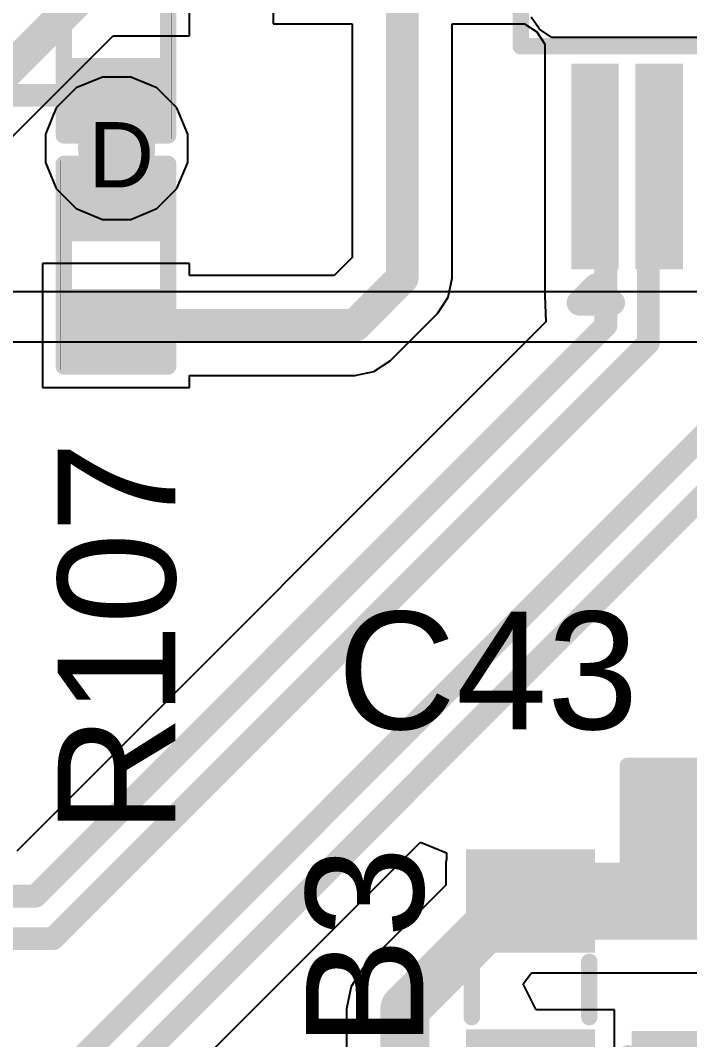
# Model space of a CAD drawing. Header units: inches. Extents: x -11 to 5428, y 0 to 5423.
# Drawn here: x 277.31 to 282.51, y 37.09 to 45.01 of the extents above; entities that cross this region are included whole.
import ezdxf

# ---------------------------------------------------------------- set-up
doc = ezdxf.new("R2010")
doc.units = ezdxf.units.IN
for name, color, linetype in [('Bottom Layer', 5, 'Continuous'), ('Drill Drawing', 1, 'Continuous'), ('GND', 16, 'Continuous'), ('PWR', 76, 'Continuous'), ('Top Layer', 1, 'Continuous'), ('Top Overlay', 2, 'Continuous'), ('Top Paste', 8, 'Continuous'), ('Top Solder', 216, 'Continuous'), ('Via Holes', 16, 'Continuous')]:
    doc.layers.add(name, color=color, linetype=linetype)
doc.styles.add('Arial', font='', dxfattribs={"height": 0.2})
doc.styles.get('Arial').set_extended_font_data('Arial')

# ---------------------------------------------------------------- blocks, each defined once
blk = doc.blocks.new('48_LQFP__7_7__616')
at = {"layer": 'Top Layer'}
for points in [[(-3.49986854, 2.8850844), (-3.49986854, 2.6150824), (-4.999865539999999, 2.6150824), (-4.999865539999999, 2.8850844)], [(-3.49986854, 2.3848568), (-3.49986854, 2.1148548), (-4.999865539999999, 2.1148548), (-4.999865539999999, 2.3848568)]]:
    blk.add_hatch(color=1, dxfattribs=at).paths.add_polyline_path(points)
at = {"layer": 'Top Paste'}
for points in [[(-3.49986854, 2.8850844), (-3.49986854, 2.6150824), (-4.999865539999999, 2.6150824), (-4.999865539999999, 2.8850844)], [(-3.49986854, 2.3848568), (-3.49986854, 2.1148548), (-4.999865539999999, 2.1148548), (-4.999865539999999, 2.3848568)]]:
    blk.add_hatch(color=8, dxfattribs=at).paths.add_polyline_path(points)
at = {"layer": 'Top Solder'}
for points in [[(-3.44985594, 2.935097), (-3.44985594, 2.5650698), (-5.04987814, 2.5650698), (-5.04987814, 2.935097)], [(-3.44985594, 2.4348694), (-3.44985594, 2.0648422), (-5.04987814, 2.0648422), (-5.04987814, 2.4348694)]]:
    blk.add_hatch(color=216, dxfattribs=at).paths.add_polyline_path(points)
at = {"layer": 'Top Overlay'}
for points in [[(-3.31468984, 3.3273746, 0.127, 0.127, 0), (-3.31468984, -3.3020254, 0.127, 0.127, 0)], [(-3.31468984, 3.3273746, 0.127, 0.127, 0), (3.34011016, 3.3273746, 0.127, 0.127, 0)], [(-5.30858984, 2.8701746, 0.1999996, 0.1999996, 0), (-5.18158984, 2.7431746, 0.1999996, 0.1999996, 0)], [(-5.30858984, 2.8701746, 0.1999996, 0.1999996, 0), (-5.30858984, 2.6161746, 0.1999996, 0.1999996, 0)], [(-5.18158984, 2.7431746, 0.1999996, 0.1999996, 0), (-5.30858984, 2.6161746, 0.1999996, 0.1999996, 0)]]:
    blk.add_lwpolyline(points, format="xyseb", dxfattribs=at)
for points in [[(-3.346439839999999, 3.3273746, 0.0635, 0.0635, 1), (-3.28293984, 3.3273746, 0.0635, 0.0635, 1)], [(-3.346439839999999, 3.3273746, 0.0635, 0.0635, 1), (-3.28293984, 3.3273746, 0.0635, 0.0635, 1)], [(-5.358589739999999, 2.8701746, 0.0999998, 0.0999998, 1), (-5.258589939999999, 2.8701746, 0.0999998, 0.0999998, 1)], [(-5.358589739999999, 2.8701746, 0.0999998, 0.0999998, 1), (-5.258589939999999, 2.8701746, 0.0999998, 0.0999998, 1)], [(-5.23158974, 2.7431746, 0.0999998, 0.0999998, 1), (-5.13158994, 2.7431746, 0.0999998, 0.0999998, 1)], [(-5.23158974, 2.7431746, 0.0999998, 0.0999998, 1), (-5.13158994, 2.7431746, 0.0999998, 0.0999998, 1)], [(-5.358589739999999, 2.6161746, 0.0999998, 0.0999998, 1), (-5.258589939999999, 2.6161746, 0.0999998, 0.0999998, 1)], [(-5.358589739999999, 2.6161746, 0.0999998, 0.0999998, 1), (-5.258589939999999, 2.6161746, 0.0999998, 0.0999998, 1)]]:
    blk.add_lwpolyline(points, format="xyseb", close=True, dxfattribs=at)
blk = doc.blocks.new('R___0402_693')
at = {"layer": 'Top Layer'}
for points in [[(-0.69851016, -0.3174746), (-0.69851016, 0.3175254), (-0.2413101600000001, 0.3175254), (-0.2413101599999999, -0.3174745999999999)], [(0.24128984, -0.3174746), (0.2412898399999999, 0.3175254), (0.6984898399999999, 0.3175254), (0.6984898399999999, -0.3174745999999999)]]:
    blk.add_hatch(color=1, dxfattribs=at).paths.add_polyline_path(points)
at = {"layer": 'Top Paste'}
for points in [[(-0.69851016, -0.3174746), (-0.69851016, 0.3175254), (-0.2413101600000001, 0.3175254), (-0.2413101599999999, -0.3174745999999999)], [(0.24128984, -0.3174746), (0.2412898399999999, 0.3175254), (0.6984898399999999, 0.3175254), (0.6984898399999999, -0.3174745999999999)]]:
    blk.add_hatch(color=8, dxfattribs=at).paths.add_polyline_path(points)
at = {"layer": 'Top Solder'}
for points in [[(-0.75351132, -0.37247576), (-0.75351132, 0.37252656), (-0.1863090000000001, 0.3725265600000001), (-0.1863089999999999, -0.3724757599999999)], [(0.18628868, -0.37247576), (0.1862886799999999, 0.37252656), (0.753491, 0.3725265600000001), (0.753491, -0.3724757599999999)]]:
    blk.add_hatch(color=216, dxfattribs=at).paths.add_polyline_path(points)
at = {"layer": 'Top Overlay'}
for points in [[(0.7873898399999999, 0.4064254, 0.127, 0.127, 0), (-0.78741016, 0.4064254, 0.127, 0.127, 0)], [(-0.78741016, -0.4063746, 0.127, 0.127, 0), (-0.78741016, 0.4064254, 0.127, 0.127, 0)], [(0.7873898399999999, -0.4063746, 0.127, 0.127, 0), (0.7873898399999999, 0.4064254, 0.127, 0.127, 0)], [(0.7873898399999999, -0.4063746, 0.127, 0.127, 0), (-0.78741016, -0.4063746, 0.127, 0.127, 0)], [(0.81278984, -0.4317746, 0.0032258, 0.0032258, 0), (-0.81281016, -0.4317746, 0.0032258, 0.0032258, 0)]]:
    blk.add_lwpolyline(points, format="xyseb", dxfattribs=at)
for points in [[(-0.8191601599999999, 0.4064254, 0.0635, 0.0635, 1), (-0.7556601599999999, 0.4064254, 0.0635, 0.0635, 1)], [(-0.8191601599999999, 0.4064254, 0.0635, 0.0635, 1), (-0.7556601599999999, 0.4064254, 0.0635, 0.0635, 1)], [(0.75563984, 0.4064254, 0.0635, 0.0635, 1), (0.8191398400000001, 0.4064254, 0.0635, 0.0635, 1)], [(0.75563984, 0.4064254, 0.0635, 0.0635, 1), (0.8191398400000001, 0.4064254, 0.0635, 0.0635, 1)], [(-0.8191601599999999, -0.4063746, 0.0635, 0.0635, 1), (-0.7556601599999999, -0.4063746, 0.0635, 0.0635, 1)], [(-0.8191601599999999, -0.4063746, 0.0635, 0.0635, 1), (-0.7556601599999999, -0.4063746, 0.0635, 0.0635, 1)], [(0.75563984, -0.4063746, 0.0635, 0.0635, 1), (0.8191398400000001, -0.4063746, 0.0635, 0.0635, 1)], [(0.75563984, -0.4063746, 0.0635, 0.0635, 1), (0.8191398400000001, -0.4063746, 0.0635, 0.0635, 1)], [(-0.81361534, -0.4317746, 0.0016129, 0.0016129, 1), (-0.81200498, -0.4317746, 0.0016129, 0.0016129, 1)], [(0.8119846599999999, -0.4317746, 0.0016129, 0.0016129, 1), (0.81359502, -0.4317746, 0.0016129, 0.0016129, 1)]]:
    blk.add_lwpolyline(points, format="xyseb", close=True, dxfattribs=at)
blk = doc.blocks.new('R___0402_694')
at = {"layer": 'Top Layer'}
for points in [[(-0.69851524, -0.3175254), (-0.69851524, 0.3174746), (-0.2413152399999999, 0.3174746), (-0.24131524, -0.3175254)], [(0.2412847599999999, -0.3175254), (0.24128476, 0.3174746), (0.6984847599999999, 0.3174746), (0.6984847599999999, -0.3175254)]]:
    blk.add_hatch(color=1, dxfattribs=at).paths.add_polyline_path(points)
at = {"layer": 'Top Paste'}
for points in [[(-0.69851524, -0.3175254), (-0.69851524, 0.3174746), (-0.2413152399999999, 0.3174746), (-0.24131524, -0.3175254)], [(0.2412847599999999, -0.3175254), (0.24128476, 0.3174746), (0.6984847599999999, 0.3174746), (0.6984847599999999, -0.3175254)]]:
    blk.add_hatch(color=8, dxfattribs=at).paths.add_polyline_path(points)
at = {"layer": 'Top Solder'}
for points in [[(-0.7535164, -0.37252656), (-0.7535164, 0.37247576), (-0.1863140799999999, 0.37247576), (-0.18631408, -0.37252656)], [(0.1862835999999999, -0.37252656), (0.1862836, 0.37247576), (0.75348592, 0.37247576), (0.75348592, -0.37252656)]]:
    blk.add_hatch(color=216, dxfattribs=at).paths.add_polyline_path(points)
at = {"layer": 'Top Overlay'}
for points in [[(-0.78741524, 0.4063746, 0.127, 0.127, 0), (0.7873847599999999, 0.4063746, 0.127, 0.127, 0)], [(-0.78741524, 0.4063746, 0.127, 0.127, 0), (-0.78741524, -0.4064254, 0.127, 0.127, 0)], [(0.7873847599999999, 0.4063746, 0.127, 0.127, 0), (0.7873847599999999, -0.4064254, 0.127, 0.127, 0)], [(-0.78741524, -0.4064254, 0.127, 0.127, 0), (0.7873847599999999, -0.4064254, 0.127, 0.127, 0)], [(-0.8128152399999998, -0.4318254, 0.0032258, 0.0032258, 0), (0.8127847599999999, -0.4318254, 0.0032258, 0.0032258, 0)]]:
    blk.add_lwpolyline(points, format="xyseb", dxfattribs=at)
for points in [[(-0.8191652399999999, 0.4063746, 0.0635, 0.0635, 1), (-0.7556652399999999, 0.4063746, 0.0635, 0.0635, 1)], [(-0.8191652399999999, 0.4063746, 0.0635, 0.0635, 1), (-0.7556652399999999, 0.4063746, 0.0635, 0.0635, 1)], [(0.75563476, 0.4063746, 0.0635, 0.0635, 1), (0.8191347599999999, 0.4063746, 0.0635, 0.0635, 1)], [(0.75563476, 0.4063746, 0.0635, 0.0635, 1), (0.8191347599999999, 0.4063746, 0.0635, 0.0635, 1)], [(-0.8191652399999999, -0.4064254, 0.0635, 0.0635, 1), (-0.7556652399999999, -0.4064254, 0.0635, 0.0635, 1)], [(-0.8191652399999999, -0.4064254, 0.0635, 0.0635, 1), (-0.7556652399999999, -0.4064254, 0.0635, 0.0635, 1)], [(0.75563476, -0.4064254, 0.0635, 0.0635, 1), (0.8191347599999999, -0.4064254, 0.0635, 0.0635, 1)], [(0.75563476, -0.4064254, 0.0635, 0.0635, 1), (0.8191347599999999, -0.4064254, 0.0635, 0.0635, 1)], [(-0.8136204199999999, -0.4318254, 0.0016129, 0.0016129, 1), (-0.81201006, -0.4318254, 0.0016129, 0.0016129, 1)], [(0.81197958, -0.4318254, 0.0016129, 0.0016129, 1), (0.81358994, -0.4318254, 0.0016129, 0.0016129, 1)]]:
    blk.add_lwpolyline(points, format="xyseb", close=True, dxfattribs=at)
blk = doc.blocks.new('IND_0603__1608_M_______776')
at = {"layer": 'Top Layer'}
for points in [[(-1.0000107, 0.3999750699999999), (-0.4000118999999999, 0.3999750699999999), (-0.4000118999999999, -0.40002587), (-1.0000107, -0.40002587)], [(0.3999865, 0.3999750699999999), (0.9999853, 0.3999750699999999), (0.9999853, -0.40002587), (0.3999865, -0.40002587)]]:
    blk.add_hatch(color=1, dxfattribs=at).paths.add_polyline_path(points)
at = {"layer": 'Top Paste'}
for points in [[(-1.0000107, 0.3999750699999999), (-0.4000118999999999, 0.3999750699999999), (-0.4000118999999999, -0.40002587), (-1.0000107, -0.40002587)], [(0.3999865, 0.3999750699999999), (0.9999853, 0.3999750699999999), (0.9999853, -0.40002587), (0.3999865, -0.40002587)]]:
    blk.add_hatch(color=8, dxfattribs=at).paths.add_polyline_path(points)
at = {"layer": 'Top Solder'}
for points in [[(-1.1016107, 0.5015750699999999), (-0.2984119, 0.5015750699999999), (-0.2984119, -0.50162587), (-1.1016107, -0.50162587)], [(0.2983864999999999, 0.5015750699999999), (1.1015853, 0.5015750699999999), (1.1015853, -0.50162587), (0.2983864999999999, -0.50162587)]]:
    blk.add_hatch(color=216, dxfattribs=at).paths.add_polyline_path(points)
at = {"layer": 'Top Overlay'}
for points in [[(-0.2031873, 0.4571746, 0.127, 0.127, 0), (0.2286127, 0.4571746, 0.127, 0.127, 0)], [(-0.2031873, -0.4572253999999999, 0.127, 0.127, 0), (0.2286127, -0.4572253999999999, 0.127, 0.127, 0)]]:
    blk.add_lwpolyline(points, format="xyseb", dxfattribs=at)
for points in [[(-0.2349373, 0.4571746, 0.0635, 0.0635, 1), (-0.1714373, 0.4571746, 0.0635, 0.0635, 1)], [(0.1968627, 0.4571746, 0.0635, 0.0635, 1), (0.2603626999999999, 0.4571746, 0.0635, 0.0635, 1)], [(-0.2349373, -0.4572253999999999, 0.0635, 0.0635, 1), (-0.1714373, -0.4572253999999999, 0.0635, 0.0635, 1)], [(0.1968627, -0.4572253999999999, 0.0635, 0.0635, 1), (0.2603626999999999, -0.4572253999999999, 0.0635, 0.0635, 1)]]:
    blk.add_lwpolyline(points, format="xyseb", close=True, dxfattribs=at)
blk = doc.blocks.new('C___0805_802')
at = {"layer": 'Top Layer'}
for points in [[(-1.5239873, 0.7619746), (-0.5079872999999999, 0.7619746), (-0.5079872999999999, -0.7620254), (-1.5239873, -0.7620254)], [(0.5080127, 0.7619746), (1.5240127, 0.7619746), (1.5240127, -0.7620254), (0.5080127, -0.7620254)]]:
    blk.add_hatch(color=1, dxfattribs=at).paths.add_polyline_path(points)
at = {"layer": 'Top Paste'}
for points in [[(-1.5239873, 0.7619746), (-0.5079872999999999, 0.7619746), (-0.5079872999999999, -0.7620254), (-1.5239873, -0.7620254)], [(0.5080127, 0.7619746), (1.5240127, 0.7619746), (1.5240127, -0.7620254), (0.5080127, -0.7620254)]]:
    blk.add_hatch(color=8, dxfattribs=at).paths.add_polyline_path(points)
at = {"layer": 'Top Solder'}
for points in [[(-1.59398716, 0.8319744600000001), (-0.43798744, 0.8319744600000001), (-0.43798744, -0.8320252599999999), (-1.59398716, -0.8320252599999999)], [(0.43801284, 0.8319744600000001), (1.59401256, 0.8319744600000001), (1.59401256, -0.8320252599999999), (0.43801284, -0.8320252599999999)]]:
    blk.add_hatch(color=216, dxfattribs=at).paths.add_polyline_path(points)
at = {"layer": 'Top Overlay'}
for points in [[(-1.6255873, 0.8635746, 0.127, 0.127, 0), (-1.6255873, -0.8636254, 0.127, 0.127, 0)], [(-1.6255873, 0.8635746, 0.127, 0.127, 0), (-0.6095872999999999, 0.8635746, 0.127, 0.127, 0)], [(0.6096127, 0.8635746, 0.127, 0.127, 0), (1.6256127, 0.8635746, 0.127, 0.127, 0)], [(1.6256127, 0.8635746, 0.127, 0.127, 0), (1.6256127, -0.8636254, 0.127, 0.127, 0)], [(-1.6255873, -0.8636254, 0.127, 0.127, 0), (-0.6095872999999999, -0.8636254, 0.127, 0.127, 0)], [(0.6096127, -0.8636254, 0.127, 0.127, 0), (1.6256127, -0.8636254, 0.127, 0.127, 0)]]:
    blk.add_lwpolyline(points, format="xyseb", dxfattribs=at)
for points in [[(-1.6573373, 0.8635746, 0.0635, 0.0635, 1), (-1.5938373, 0.8635746, 0.0635, 0.0635, 1)], [(-1.6573373, 0.8635746, 0.0635, 0.0635, 1), (-1.5938373, 0.8635746, 0.0635, 0.0635, 1)], [(-0.6413373, 0.8635746, 0.0635, 0.0635, 1), (-0.5778372999999999, 0.8635746, 0.0635, 0.0635, 1)], [(0.5778627, 0.8635746, 0.0635, 0.0635, 1), (0.6413627, 0.8635746, 0.0635, 0.0635, 1)], [(1.5938627, 0.8635746, 0.0635, 0.0635, 1), (1.6573627, 0.8635746, 0.0635, 0.0635, 1)], [(1.5938627, 0.8635746, 0.0635, 0.0635, 1), (1.6573627, 0.8635746, 0.0635, 0.0635, 1)], [(-1.6573373, -0.8636254, 0.0635, 0.0635, 1), (-1.5938373, -0.8636254, 0.0635, 0.0635, 1)], [(-1.6573373, -0.8636254, 0.0635, 0.0635, 1), (-1.5938373, -0.8636254, 0.0635, 0.0635, 1)], [(-0.6413373, -0.8636254, 0.0635, 0.0635, 1), (-0.5778372999999999, -0.8636254, 0.0635, 0.0635, 1)], [(0.5778627, -0.8636254, 0.0635, 0.0635, 1), (0.6413627, -0.8636254, 0.0635, 0.0635, 1)], [(1.5938627, -0.8636254, 0.0635, 0.0635, 1), (1.6573627, -0.8636254, 0.0635, 0.0635, 1)], [(1.5938627, -0.8636254, 0.0635, 0.0635, 1), (1.6573627, -0.8636254, 0.0635, 0.0635, 1)]]:
    blk.add_lwpolyline(points, format="xyseb", close=True, dxfattribs=at)

msp = doc.modelspace()

# ---------------------------------------------------------------- hatches: boundary and pattern name
at = {"layer": 'Bottom Layer'}
h = msp.add_hatch(color=5, dxfattribs=at)
edge = h.paths.add_edge_path()
edge.add_arc((278.0538127, 44.0182127), 0.2999994, 0, 360)
at = {"layer": 'GND'}
h = msp.add_hatch(color=16, dxfattribs=at)
edge = h.paths.add_edge_path()
edge.add_arc((278.0538127, 44.0182127), 0.2999994, 0, 360)
at = {"layer": 'PWR'}
h = msp.add_hatch(color=76, dxfattribs=at)
edge = h.paths.add_edge_path()
edge.add_arc((278.0538127, 44.0182127), 0.2999994, 0, 360)
at = {"layer": 'Top Layer'}
h = msp.add_hatch(color=1, dxfattribs=at)
edge = h.paths.add_edge_path()
edge.add_arc((278.0538127, 44.0182127), 0.2999994, 0, 360)
msp.add_hatch(color=1, dxfattribs=at).paths.add_polyline_path([(283.6560367, 38.4638169), (280.8748383, 38.4638169), (280.8748383, 37.8638181), (283.6560367, 37.8638181)])
at = {"layer": 'Via Holes'}
h = msp.add_hatch(color=7, dxfattribs=at)
edge = h.paths.add_edge_path()
edge.add_arc((278.0538127, 44.0182127), 0.1499997, 0, 360)

# ---------------------------------------------------------------- linework, layer by layer
at = {"layer": 'PWR'}
for p, q in [((277.9436148, 44.57221209999999), (277.73999824, 44.4878714)), ((278.1640106, 44.57221209999999), (277.9436148, 44.57221209999999)), ((278.36762716, 44.4878714), (278.1640106, 44.57221209999999)), ((277.73999824, 44.4878714), (277.584154, 44.33202716)), ((278.5234714, 44.33202716), (278.36762716, 44.4878714)), ((277.584154, 44.33202716), (277.4998133, 44.1284106)), ((278.6078121, 44.1284106), (278.5234714, 44.33202716)), ((277.4998133, 44.1284106), (277.4998133, 43.9080148)), ((278.6078121, 43.9080148), (278.6078121, 44.1284106)), ((277.4998133, 43.9080148), (277.584154, 43.70439824)), ((278.5234714, 43.70439824), (278.6078121, 43.9080148)), ((277.584154, 43.70439824), (277.73999824, 43.548554)), ((278.36762716, 43.548554), (278.5234714, 43.70439824)), ((277.73999824, 43.548554), (277.9436148, 43.4642133)), ((278.1640106, 43.4642133), (278.36762716, 43.548554)), ((277.9436148, 43.4642133), (278.1640106, 43.4642133)), ((284.9626127, 42.9006127), (274.2184127, 42.9006127)), ((274.2184127, 42.51214764), (284.57414764, 42.51214764))]:
    msp.add_line(p, q, dxfattribs=at)
at = {"layer": 'Top Layer'}
for p, q in [((279.2721618, 45.47909624), (279.2721618, 44.9864353)), ((278.6205375, 44.8928363), (278.6205375, 45.30866478)), ((281.34397122, 44.94352708), (281.2801588, 45.03854086)), ((279.2721618, 44.9864353), (279.88769524, 44.9864353)), ((279.88769524, 44.9864353), (279.88769524, 43.16989588)), ((280.66462536, 43.00898942), (280.66462536, 44.9864353)), ((280.66462536, 44.9864353), (281.22799482, 44.9864353)), ((281.22799482, 44.9864353), (281.32311528, 44.92247302)), ((281.43909168, 44.8795648), (281.34397122, 44.94352708)), ((271.61979966, 38.48572694), (278.0269090199999, 44.8928363)), ((278.0269090199999, 44.8928363), (278.6205375, 44.8928363)), ((281.32311528, 44.92247302), (281.3869277, 44.82745924)), ((286.1648709, 44.8795648), (281.43909168, 44.8795648)), ((281.3869277, 44.82745924), (281.3869277, 42.87157034)), ((278.6205375, 43.1216435), (277.4775375, 43.1216435)), ((277.4775375, 43.1216435), (277.4775375, 42.1564435)), ((278.6205375, 43.02904018), (278.6205375, 43.1216435)), ((279.88769524, 43.16989588), (279.74683954, 43.02904018)), ((279.74683954, 43.02904018), (278.6205375, 43.02904018)), ((280.63505468, 42.86033084), (280.66462536, 43.00898942)), ((280.55084606, 42.73430365999999), (280.63505468, 42.86033084)), ((281.3869277, 42.87157034), (281.38692516, 42.87157034)), ((281.38692516, 42.87157034), (281.39445118, 42.6683678)), ((280.18243176, 42.36588936), (280.55084606, 42.73430365999999)), ((281.39445118, 42.6683678), (277.27731438, 38.551231)), ((280.05640458, 42.28168074), (280.18243176, 42.36588936)), ((278.6205375, 42.1564435), (278.6205375, 42.25211006)), ((278.6205375, 42.25211006), (279.907746, 42.25211006)), ((279.907746, 42.25211006), (280.05640458, 42.28168074)), ((277.4775375, 42.1564435), (278.6205375, 42.1564435)), ((278.43048454, 36.63603798), (280.4176383, 38.62319174)), ((280.4176383, 38.62319174), (280.6208383, 38.53902122)), ((280.6208383, 38.53902122), (280.6208383, 38.48884606)), ((280.6208383, 38.48884606), (280.6158599, 38.4638169)), ((280.6158599, 38.4638169), (280.6158599, 38.28724879999999)), ((280.6158599, 38.28724879999999), (279.9762879, 37.64767934)), ((279.9762879, 37.64767934), (279.87804578, 37.50064889999999)), ((281.2176875, 37.5210197), (281.28223144, 37.60484224)), ((281.28223144, 37.60484224), (283.6560367, 37.60484224)), ((279.87804578, 37.50064889999999), (279.8435475, 37.32721262)), ((281.31768222, 37.31781969999999), (281.2176875, 37.5210197)), ((279.8435475, 37.32721262), (279.8435475, 34.56616404)), ((281.9288367, 37.31781969999999), (281.31768222, 37.31781969999999)), ((281.9288367, 36.2098209), (281.9288367, 37.31781969999999))]:
    msp.add_line(p, q, dxfattribs=at)
for points in [[(271.3451138999999, 38.7604127, 0.254, 0.254, 0), (277.9601375, 45.3754363, 0.254, 0.254, 0)], [(280.2761603, 43.00898942, 0.254, 0.254, 0), (280.2761603, 45.3754363, 0.254, 0.254, 0)], [(281.7759287, 43.8755663, 0.1778, 0.1778, 0), (281.8220297, 43.8294653, 0.1778, 0.1778, 0)], [(281.8220297, 43.14922536, 0.1778, 0.1778, 0), (281.8220297, 43.8294653, 0.1778, 0.1778, 0)], [(282.2300553, 43.8294653, 0.1778, 0.1778, 0), (282.2761563, 43.8755663, 0.1778, 0.1778, 0)], [(282.2300553, 43.14922536, 0.1778, 0.1778, 0), (282.2300553, 43.8294653, 0.1778, 0.1778, 0)], [(281.8220297, 43.14922536, 0.1778, 0.1778, 0), (281.8609425, 43.11031256, 0.1778, 0.1778, 0)], [(281.8609425, 42.64042272, 0.1778, 0.1778, 0), (281.8609425, 43.11031256, 0.1778, 0.1778, 0)], [(282.1911425, 43.11031256, 0.1778, 0.1778, 0), (282.2300553, 43.14922536, 0.1778, 0.1778, 0)], [(282.1911425, 42.50365134, 0.1778, 0.1778, 0), (282.1911425, 43.11031256, 0.1778, 0.1778, 0)], [(279.907746, 42.64057512, 0.254, 0.254, 0), (280.2761603, 43.00898942, 0.254, 0.254, 0)], [(277.42213248, 38.2016127, 0.1778, 0.1778, 0), (281.8609425, 42.64042272, 0.1778, 0.1778, 0)], [(278.0490375, 42.6390435, 0.254, 0.254, 0), (278.05056912, 42.64057512, 0.254, 0.254, 0)], [(278.05056912, 42.64057512, 0.254, 0.254, 0), (279.907746, 42.64057512, 0.254, 0.254, 0)], [(277.55890386, 37.87141269999999, 0.1778, 0.1778, 0), (282.1911425, 42.50365134, 0.1778, 0.1778, 0)], [(277.75066624, 36.91762746, 0.1778, 0.1778, 0), (282.8609405, 42.02790172, 0.1778, 0.1778, 0)], [(278.08086624, 36.78085608, 0.1778, 0.1778, 0), (283.1911405, 41.89113034, 0.1778, 0.1778, 0)], [(273.01646438, 38.2016127, 0.1778, 0.1778, 0), (277.42213248, 38.2016127, 0.1778, 0.1778, 0)], [(281.16533556, 38.0543181, 0.3809999999999999, 0.3809999999999999, 0), (281.27483496, 38.16381749999999, 0.3809999999999999, 0.3809999999999999, 0)], [(280.2967546199999, 37.32721262, 0.3809999999999999, 0.3809999999999999, 0), (281.0238601, 38.0543181, 0.3809999999999999, 0.3809999999999999, 0)], [(281.0238601, 38.0543181, 0.3809999999999999, 0.3809999999999999, 0), (281.16533556, 38.0543181, 0.3809999999999999, 0.3809999999999999, 0)], [(273.15323576, 37.87141269999999, 0.1778, 0.1778, 0), (277.55890386, 37.87141269999999, 0.1778, 0.1778, 0)], [(280.2967546199999, 34.56616404, 0.3809999999999999, 0.3809999999999999, 0), (280.2967546199999, 37.32721262, 0.3809999999999999, 0.3809999999999999, 0)]]:
    msp.add_lwpolyline(points, format="xyseb", dxfattribs=at)
for points in [[(281.7314787, 43.8755663, 0.08889999999999999, 0.08889999999999999, 1), (281.8203787, 43.8755663, 0.08889999999999999, 0.08889999999999999, 1)], [(281.7775797, 43.8294653, 0.08889999999999999, 0.08889999999999999, 1), (281.8664797, 43.8294653, 0.08889999999999999, 0.08889999999999999, 1)], [(281.7775797, 43.8294653, 0.08889999999999999, 0.08889999999999999, 1), (281.8664797, 43.8294653, 0.08889999999999999, 0.08889999999999999, 1)], [(282.1856053, 43.8294653, 0.08889999999999999, 0.08889999999999999, 1), (282.2745053, 43.8294653, 0.08889999999999999, 0.08889999999999999, 1)], [(282.1856053, 43.8294653, 0.08889999999999999, 0.08889999999999999, 1), (282.2745053, 43.8294653, 0.08889999999999999, 0.08889999999999999, 1)], [(282.2317063, 43.8755663, 0.08889999999999999, 0.08889999999999999, 1), (282.3206063, 43.8755663, 0.08889999999999999, 0.08889999999999999, 1)], [(281.7775797, 43.14922536, 0.08889999999999999, 0.08889999999999999, 1), (281.8664797, 43.14922536, 0.08889999999999999, 0.08889999999999999, 1)], [(281.7775797, 43.14922536, 0.08889999999999999, 0.08889999999999999, 1), (281.8664797, 43.14922536, 0.08889999999999999, 0.08889999999999999, 1)], [(281.8164925, 43.11031256, 0.08889999999999999, 0.08889999999999999, 1), (281.9053925, 43.11031256, 0.08889999999999999, 0.08889999999999999, 1)], [(281.8164925, 43.11031256, 0.08889999999999999, 0.08889999999999999, 1), (281.9053925, 43.11031256, 0.08889999999999999, 0.08889999999999999, 1)], [(282.1466925, 43.11031256, 0.08889999999999999, 0.08889999999999999, 1), (282.2355925, 43.11031256, 0.08889999999999999, 0.08889999999999999, 1)], [(282.1466925, 43.11031256, 0.08889999999999999, 0.08889999999999999, 1), (282.2355925, 43.11031256, 0.08889999999999999, 0.08889999999999999, 1)], [(282.1856053, 43.14922536, 0.08889999999999999, 0.08889999999999999, 1), (282.2745053, 43.14922536, 0.08889999999999999, 0.08889999999999999, 1)], [(282.1856053, 43.14922536, 0.08889999999999999, 0.08889999999999999, 1), (282.2745053, 43.14922536, 0.08889999999999999, 0.08889999999999999, 1)], [(280.2126603, 43.00898942, 0.127, 0.127, 1), (280.3396603, 43.00898942, 0.127, 0.127, 1)], [(280.2126603, 43.00898942, 0.127, 0.127, 1), (280.3396603, 43.00898942, 0.127, 0.127, 1)], [(277.9855375, 42.6390435, 0.127, 0.127, 1), (278.1125375, 42.6390435, 0.127, 0.127, 1)], [(277.98706912, 42.64057512, 0.127, 0.127, 1), (278.11406912, 42.64057512, 0.127, 0.127, 1)], [(277.98706912, 42.64057512, 0.127, 0.127, 1), (278.11406912, 42.64057512, 0.127, 0.127, 1)], [(279.844246, 42.64057512, 0.127, 0.127, 1), (279.971246, 42.64057512, 0.127, 0.127, 1)], [(279.844246, 42.64057512, 0.127, 0.127, 1), (279.971246, 42.64057512, 0.127, 0.127, 1)], [(281.8164925, 42.64042272, 0.08889999999999999, 0.08889999999999999, 1), (281.9053925, 42.64042272, 0.08889999999999999, 0.08889999999999999, 1)], [(281.8164925, 42.64042272, 0.08889999999999999, 0.08889999999999999, 1), (281.9053925, 42.64042272, 0.08889999999999999, 0.08889999999999999, 1)], [(282.1466925, 42.50365134, 0.08889999999999999, 0.08889999999999999, 1), (282.2355925, 42.50365134, 0.08889999999999999, 0.08889999999999999, 1)], [(282.1466925, 42.50365134, 0.08889999999999999, 0.08889999999999999, 1), (282.2355925, 42.50365134, 0.08889999999999999, 0.08889999999999999, 1)], [(277.37768248, 38.2016127, 0.08889999999999999, 0.08889999999999999, 1), (277.46658248, 38.2016127, 0.08889999999999999, 0.08889999999999999, 1)], [(277.37768248, 38.2016127, 0.08889999999999999, 0.08889999999999999, 1), (277.46658248, 38.2016127, 0.08889999999999999, 0.08889999999999999, 1)], [(281.1795849599999, 38.16381749999999, 0.1905, 0.1905, 1), (281.37008496, 38.16381749999999, 0.1905, 0.1905, 1)], [(280.9286101, 38.0543181, 0.1905, 0.1905, 1), (281.1191101, 38.0543181, 0.1905, 0.1905, 1)], [(280.9286101, 38.0543181, 0.1905, 0.1905, 1), (281.1191101, 38.0543181, 0.1905, 0.1905, 1)], [(281.07008556, 38.0543181, 0.1905, 0.1905, 1), (281.26058556, 38.0543181, 0.1905, 0.1905, 1)], [(281.07008556, 38.0543181, 0.1905, 0.1905, 1), (281.26058556, 38.0543181, 0.1905, 0.1905, 1)], [(277.51445386, 37.87141269999999, 0.08889999999999999, 0.08889999999999999, 1), (277.60335386, 37.87141269999999, 0.08889999999999999, 0.08889999999999999, 1)], [(277.51445386, 37.87141269999999, 0.08889999999999999, 0.08889999999999999, 1), (277.60335386, 37.87141269999999, 0.08889999999999999, 0.08889999999999999, 1)], [(280.20150462, 37.32721262, 0.1905, 0.1905, 1), (280.39200462, 37.32721262, 0.1905, 0.1905, 1)], [(280.20150462, 37.32721262, 0.1905, 0.1905, 1), (280.39200462, 37.32721262, 0.1905, 0.1905, 1)]]:
    msp.add_lwpolyline(points, format="xyseb", close=True, dxfattribs=at)
at = {"layer": 'Top Overlay'}
msp.add_lwpolyline([(276.5298127, 44.42920502, 0.1778, 0.1778, 0), (277.5633895, 44.42920502, 0.1778, 0.1778, 0)], format="xyseb", dxfattribs=at)
msp.add_lwpolyline([(277.5189395, 44.42920502, 0.08889999999999999, 0.08889999999999999, 1), (277.6078395, 44.42920502, 0.08889999999999999, 0.08889999999999999, 1)], format="xyseb", close=True, dxfattribs=at)

# ---------------------------------------------------------------- block references
for name, p, rotation in [('48_LQFP__7_7__616', (284.5260121, 48.12543333999999), 90), ('R___0402_694', (278.0490121, 44.90555154), 90), ('R___0402_693', (278.0490121, 43.10893333999999), 270), ('C___0805_802', (282.8940113, 37.59083159999999), 90), ('IND_0603__1608_M_______776', (281.2748121, 37.4638316), 90)]:
    msp.add_blockref(name, p, dxfattribs=dict(rotation=rotation))

# ---------------------------------------------------------------- texts
at = {"layer": 'Drill Drawing', "style": 'Arial'}
msp.add_text('D', height=0.508, dxfattribs=at).set_placement((277.8337344, 43.71349652))
at = {"layer": 'Top Overlay', "style": 'Arial'}
for s, p in [('R107', (278.51086538, 38.68473085999999)), ('FB3', (280.44126284, 36.24620894))]:
    msp.add_text(s, height=0.9143999999999999, rotation=90, dxfattribs=at).set_placement(p)
msp.add_text('C43', height=0.9143999999999999, dxfattribs=at).set_placement((279.7707892, 39.50046709999999))

doc.saveas('drawing.dxf')
